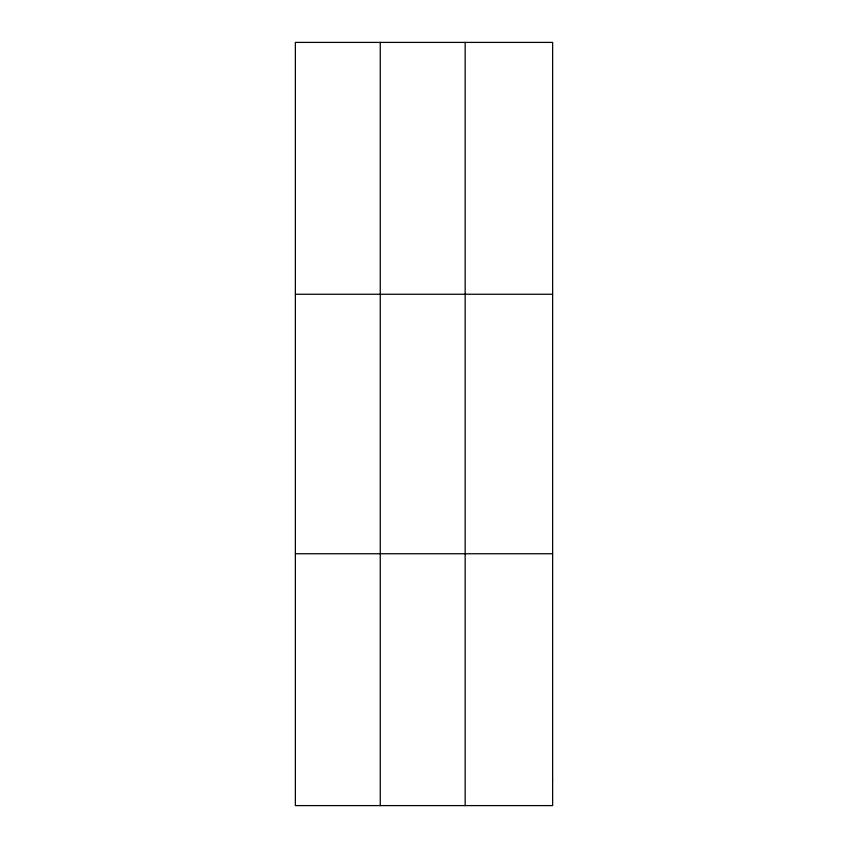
<?xml version="1.0" encoding="UTF-8"?>
<svg xmlns="http://www.w3.org/2000/svg" width="848" height="848" viewBox="0 0 848 848"><rect width="100%" height="100%" fill="white"/><g stroke="black" fill="none" stroke-linecap="round" stroke-linejoin="round"><path stroke-width="1.27" d="M380.264 42.4L380.264 805.6M465.16 42.4L465.16 805.6M295.369 294.256L552.631 294.256M295.369 553.744L552.631 553.744M552.631 780.414L552.631 805.6L295.369 805.6L295.369 42.4L552.631 42.4L552.631 780.414"/></g></svg>
